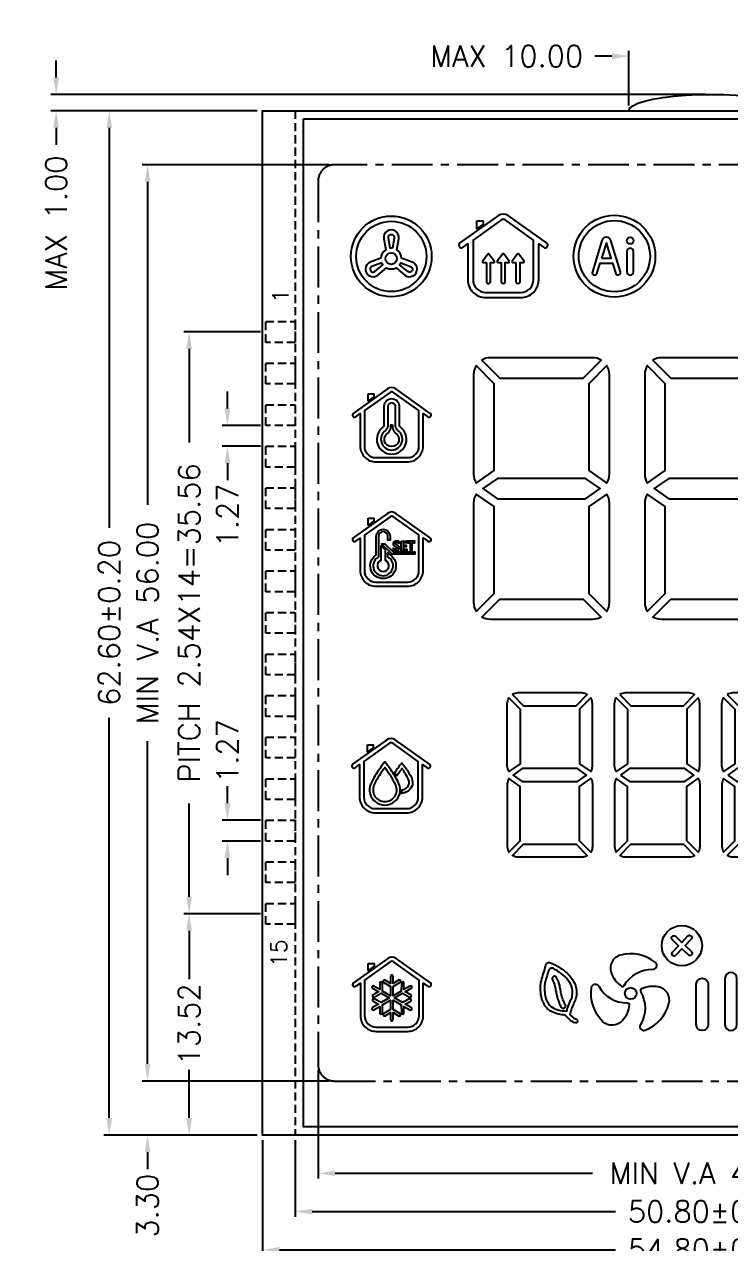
# Model space of a CAD drawing. Header units: millimetres. Extents: x 971 to 1590, y 274 to 419.
# Drawn here: x 996.5 to 1039.6, y 328.7 to 403.2 of the extents above; entities that cross this region are included whole.
import ezdxf
from ezdxf.enums import TextEntityAlignment as Align

# ---------------------------------------------------------------- set-up
doc = ezdxf.new("R2010")
doc.units = ezdxf.units.MM
doc.header["$LTSCALE"] = 2
for name, pattern in [('CENTER', [2, 1.25, -0.25, 0.25, -0.25]), ('DASHED2', [0.375, 0.25, -0.125]), ('HIDDEN', [0.375, 0.25, -0.125])]:
    doc.linetypes.add(name, pattern=pattern)
doc.layers.add('DIM', color=4, linetype='Continuous')
doc.layers.add('dwg', color=7, linetype='Continuous')
doc.styles.add('ROMANS', font='romans.shx')
doc.dimstyles.new('LCDDIM', dxfattribs={"dimtxt": 0.85, "dimasz": 0.68, "dimexe": 0.2125, "dimexo": 0.2125, "dimgap": 0.17, "dimtad": 0, "dimzin": 0, "dimdsep": 46, "dimtxsty": 'ROMANS', "dimcen": 2.5, "dimadec": 0, "dimazin": 0, "dimtfac": 1, "dimtofl": 0, "dimtmove": 0, "dimatfit": 0, "dimfxl": 0, "dimarcsym": 0})

# ---------------------------------------------------------------- blocks, each defined once
blk = doc.blocks.new('*D1')
at = {"layer": 'DEFPOINTS', "color": 0}
for p in [(1011.227, 348.817), (1006.547, 335.297), (1011.027, 335.297)]:
    blk.add_point(p, dxfattribs=at)
at = {"layer": 'DIM', "color": 0, "lineweight": -2}
for p, q in [((1010.902, 348.817), (1006.222, 348.817)), ((1006.547, 347.777), (1006.547, 344.824)), ((1006.547, 336.337), (1006.547, 339.29)), ((1010.702, 335.297), (1006.222, 335.297))]:
    blk.add_line(p, q, dxfattribs=at)
at = {"layer": 'DIM', "color": 0}
for points in [[(1006.374, 347.777), (1006.721, 347.777), (1006.547, 348.817)], [(1006.374, 336.337), (1006.721, 336.337), (1006.547, 335.297)]]:
    blk.add_solid(points, dxfattribs=at)
at = {"layer": 'DIM', "color": 0, "insert": (1006.547, 342.057), "char_height": 1.3, "attachment_point": 5, "rotation": 90, "style": 'ROMANS'}
blk.add_mtext('13.52', dxfattribs=at)
blk = doc.blocks.new('*D2')
at = {"layer": 'DEFPOINTS', "color": 0}
for p in [(1001.667, 397.897), (1011.027, 397.897), (1011.027, 335.297)]:
    blk.add_point(p, dxfattribs=at)
at = {"layer": 'DIM', "color": 0, "lineweight": -2}
for p, q in [((1010.702, 397.897), (1001.342, 397.897)), ((1001.667, 396.857), (1001.667, 372.397)), ((1001.667, 336.337), (1001.667, 360.796)), ((1010.702, 335.297), (1001.342, 335.297))]:
    blk.add_line(p, q, dxfattribs=at)
at = {"layer": 'DIM', "color": 0}
for points in [[(1001.494, 396.857), (1001.841, 396.857), (1001.667, 397.897)], [(1001.494, 336.337), (1001.841, 336.337), (1001.667, 335.297)]]:
    blk.add_solid(points, dxfattribs=at)
at = {"layer": 'DIM', "color": 0, "insert": (1001.667, 366.597), "char_height": 1.3, "attachment_point": 5, "rotation": 90, "style": 'ROMANS'}
blk.add_mtext('62.60%%p0.20', dxfattribs=at)
blk = doc.blocks.new('*D3')
at = {"layer": 'DEFPOINTS', "color": 0}
for p in [(1004.007, 394.597), (1015.427, 394.597), (1015.427, 338.597)]:
    blk.add_point(p, dxfattribs=at)
at = {"layer": 'DIM', "color": 0, "lineweight": -2}
for p, q in [((1015.102, 394.597), (1003.682, 394.597)), ((1004.007, 393.557), (1004.007, 373.821)), ((1004.007, 339.637), (1004.007, 359.373)), ((1015.102, 338.597), (1003.682, 338.597))]:
    blk.add_line(p, q, dxfattribs=at)
at = {"layer": 'DIM', "color": 0}
for points in [[(1003.834, 393.557), (1004.181, 393.557), (1004.007, 394.597)], [(1003.834, 339.637), (1004.181, 339.637), (1004.007, 338.597)]]:
    blk.add_solid(points, dxfattribs=at)
at = {"layer": 'DIM', "color": 0, "insert": (1004.007, 366.597), "char_height": 1.3, "attachment_point": 5, "rotation": 90, "style": 'ROMANS'}
blk.add_mtext('MIN V.A 56.00', dxfattribs=at)
blk = doc.blocks.new('*D5')
at = {"layer": 'DEFPOINTS', "color": 0}
for p in [(1011.027, 335.297), (1065.827, 335.297), (1011.027, 328.277)]:
    blk.add_point(p, dxfattribs=at)
at = {"layer": 'DIM', "color": 0, "lineweight": -2}
for p, q in [((1011.027, 334.972), (1011.027, 327.952)), ((1065.827, 334.972), (1065.827, 327.952)), ((1012.067, 328.277), (1032.596, 328.277)), ((1064.787, 328.277), (1044.259, 328.277))]:
    blk.add_line(p, q, dxfattribs=at)
at = {"layer": 'DIM', "color": 0}
for points in [[(1012.067, 328.45), (1012.067, 328.104), (1011.027, 328.277)], [(1064.787, 328.45), (1064.787, 328.104), (1065.827, 328.277)]]:
    blk.add_solid(points, dxfattribs=at)
at = {"layer": 'DIM', "color": 0, "insert": (1038.427, 328.277), "char_height": 1.3, "attachment_point": 5, "style": 'ROMANS'}
blk.add_mtext('54.80%%p0.20', dxfattribs=at)
blk = doc.blocks.new('*D6')
at = {"layer": 'DEFPOINTS', "color": 0}
for p in [(1013.027, 335.297), (1063.827, 335.297), (1013.027, 330.617)]:
    blk.add_point(p, dxfattribs=at)
at = {"layer": 'DIM', "color": 0, "lineweight": -2}
for p, q in [((1013.027, 334.972), (1013.027, 330.292)), ((1063.827, 334.972), (1063.827, 330.292)), ((1014.067, 330.617), (1032.596, 330.617)), ((1062.787, 330.617), (1044.259, 330.617))]:
    blk.add_line(p, q, dxfattribs=at)
at = {"layer": 'DIM', "color": 0}
for points in [[(1014.067, 330.79), (1014.067, 330.444), (1013.027, 330.617)], [(1062.787, 330.79), (1062.787, 330.444), (1063.827, 330.617)]]:
    blk.add_solid(points, dxfattribs=at)
at = {"layer": 'DIM', "color": 0, "insert": (1038.427, 330.617), "char_height": 1.3, "attachment_point": 5, "style": 'ROMANS'}
blk.add_mtext('50.80%%p0.20', dxfattribs=at)
blk = doc.blocks.new('*D7')
at = {"layer": 'DEFPOINTS', "color": 0}
for p in [(1014.427, 339.597), (1062.427, 339.597), (1014.427, 332.957)]:
    blk.add_point(p, dxfattribs=at)
at = {"layer": 'DIM', "color": 0, "lineweight": -2}
for p, q in [((1014.427, 339.272), (1014.427, 332.632)), ((1062.427, 339.272), (1062.427, 332.632)), ((1015.467, 332.957), (1031.203, 332.957)), ((1061.387, 332.957), (1045.652, 332.957))]:
    blk.add_line(p, q, dxfattribs=at)
at = {"layer": 'DIM', "color": 0}
for points in [[(1015.467, 333.13), (1015.467, 332.784), (1014.427, 332.957)], [(1061.387, 333.13), (1061.387, 332.784), (1062.427, 332.957)]]:
    blk.add_solid(points, dxfattribs=at)
at = {"layer": 'DIM', "color": 0, "insert": (1038.427, 332.957), "char_height": 1.3, "attachment_point": 5, "style": 'ROMANS'}
blk.add_mtext('MIN V.A 48.00', dxfattribs=at)
blk = doc.blocks.new('*D8')
at = {"layer": 'DEFPOINTS', "color": 0}
for p in [(1015.427, 338.597), (1004.007, 335.297), (1011.027, 335.297)]:
    blk.add_point(p, dxfattribs=at)
at = {"layer": 'DIM', "color": 0, "lineweight": -2}
for p, q in [((1004.007, 339.637), (1004.007, 340.677)), ((1015.102, 338.597), (1003.682, 338.597)), ((1010.702, 335.297), (1003.682, 335.297)), ((1004.007, 334.257), (1004.007, 333.217))]:
    blk.add_line(p, q, dxfattribs=at)
at = {"layer": 'DIM', "color": 0}
for points in [[(1003.834, 339.637), (1004.181, 339.637), (1004.007, 338.597)], [(1003.834, 334.257), (1004.181, 334.257), (1004.007, 335.297)]]:
    blk.add_solid(points, dxfattribs=at)
at = {"layer": 'DIM', "color": 0, "insert": (1004.007, 330.976), "char_height": 1.3, "attachment_point": 5, "rotation": 90, "style": 'ROMANS'}
blk.add_mtext('3.30', dxfattribs=at)
blk = doc.blocks.new('*D17')
at = {"layer": 'DEFPOINTS', "color": 0}
for p in [(1033.427, 401.237), (1033.427, 397.897), (1043.427, 397.897)]:
    blk.add_point(p, dxfattribs=at)
at = {"layer": 'DIM', "color": 0, "lineweight": -2}
for p, q in [((1032.387, 401.237), (1031.347, 401.237)), ((1033.427, 398.222), (1033.427, 401.562)), ((1043.427, 398.222), (1043.427, 401.562)), ((1044.467, 401.237), (1045.507, 401.237))]:
    blk.add_line(p, q, dxfattribs=at)
at = {"layer": 'DIM', "color": 0}
for points in [[(1032.387, 401.41), (1032.387, 401.064), (1033.427, 401.237)], [(1044.467, 401.41), (1044.467, 401.064), (1043.427, 401.237)]]:
    blk.add_solid(points, dxfattribs=at)
at = {"layer": 'DIM', "color": 0, "insert": (1025.949, 401.237), "char_height": 1.3, "attachment_point": 5, "style": 'ROMANS'}
blk.add_mtext('MAX 10.00', dxfattribs=at)
blk = doc.blocks.new('*D18')
at = {"layer": 'DEFPOINTS', "color": 0}
for p in [(1011.227, 378.662), (1008.887, 377.392), (1011.227, 377.392)]:
    blk.add_point(p, dxfattribs=at)
at = {"layer": 'DIM', "color": 0, "lineweight": -2}
for p, q in [((1008.887, 379.702), (1008.887, 380.742)), ((1010.902, 378.662), (1008.562, 378.662)), ((1010.902, 377.392), (1008.562, 377.392)), ((1008.887, 376.352), (1008.887, 375.312))]:
    blk.add_line(p, q, dxfattribs=at)
at = {"layer": 'DIM', "color": 0}
for points in [[(1008.714, 379.702), (1009.061, 379.702), (1008.887, 378.662)], [(1008.714, 376.352), (1009.061, 376.352), (1008.887, 377.392)]]:
    blk.add_solid(points, dxfattribs=at)
at = {"layer": 'DIM', "color": 0, "insert": (1008.887, 373.164), "char_height": 1.3, "attachment_point": 5, "rotation": 90, "style": 'ROMANS'}
blk.add_mtext('1.27', dxfattribs=at)
blk = doc.blocks.new('*D19')
at = {"layer": 'DEFPOINTS', "color": 0}
for p in [(1008.887, 354.532), (1011.227, 354.532), (1011.227, 353.262)]:
    blk.add_point(p, dxfattribs=at)
at = {"layer": 'DIM', "color": 0, "lineweight": -2}
for p, q in [((1008.887, 355.572), (1008.887, 356.612)), ((1010.902, 354.532), (1008.562, 354.532)), ((1010.902, 353.262), (1008.562, 353.262)), ((1008.887, 352.222), (1008.887, 351.182))]:
    blk.add_line(p, q, dxfattribs=at)
at = {"layer": 'DIM', "color": 0}
for points in [[(1008.714, 355.572), (1009.061, 355.572), (1008.887, 354.532)], [(1008.714, 352.222), (1009.061, 352.222), (1008.887, 353.262)]]:
    blk.add_solid(points, dxfattribs=at)
at = {"layer": 'DIM', "color": 0, "insert": (1008.887, 358.76), "char_height": 1.3, "attachment_point": 5, "rotation": 90, "style": 'ROMANS'}
blk.add_mtext('1.27', dxfattribs=at)
blk = doc.blocks.new('*D20')
at = {"layer": 'DEFPOINTS', "color": 0}
for p in [(1006.547, 384.377), (1011.227, 384.377), (1011.227, 348.817)]:
    blk.add_point(p, dxfattribs=at)
at = {"layer": 'DIM', "color": 0, "lineweight": -2}
for p, q in [((1010.902, 384.377), (1006.222, 384.377)), ((1006.547, 383.337), (1006.547, 377.628)), ((1006.547, 349.857), (1006.547, 355.566)), ((1010.902, 348.817), (1006.222, 348.817))]:
    blk.add_line(p, q, dxfattribs=at)
at = {"layer": 'DIM', "color": 0}
for points in [[(1006.374, 383.337), (1006.721, 383.337), (1006.547, 384.377)], [(1006.374, 349.857), (1006.721, 349.857), (1006.547, 348.817)]]:
    blk.add_solid(points, dxfattribs=at)
at = {"layer": 'DIM', "color": 0, "insert": (1006.547, 366.597), "char_height": 1.3, "attachment_point": 5, "rotation": 90, "style": 'ROMANS'}
blk.add_mtext('PITCH 2.54X14=35.56', dxfattribs=at)
blk = doc.blocks.new('*D21')
at = {"layer": 'DEFPOINTS', "color": 0}
for p in [(998.417, 398.897), (1038.427, 398.897), (1011.027, 397.897)]:
    blk.add_point(p, dxfattribs=at)
at = {"layer": 'DIM', "color": 0, "lineweight": -2}
for p, q in [((998.417, 399.937), (998.417, 400.977)), ((1038.102, 398.897), (998.092, 398.897)), ((1010.702, 397.897), (998.092, 397.897)), ((998.417, 396.857), (998.417, 395.817))]:
    blk.add_line(p, q, dxfattribs=at)
at = {"layer": 'DIM', "color": 0}
for points in [[(998.244, 399.937), (998.591, 399.937), (998.417, 398.897)], [(998.244, 396.857), (998.591, 396.857), (998.417, 397.897)]]:
    blk.add_solid(points, dxfattribs=at)
at = {"layer": 'DIM', "color": 0, "insert": (998.417, 391.038), "char_height": 1.3, "attachment_point": 5, "rotation": 90, "style": 'ROMANS'}
blk.add_mtext('MAX 1.00', dxfattribs=at)
blk = doc.blocks.new('SPC')
at = {"layer": 'dwg'}
for points in [[(15.023, 56.191, 0.320007), (14.417, 56.191), (12.071, 54.518, 1), (12.257, 54.258), (12.549, 54.466), (12.549, 52.276, 0.414214), (13.648, 51.177), (15.785, 51.177, 0.414214), (16.884, 52.276), (16.884, 54.471), (17.183, 54.258, 1), (17.369, 54.518)], [(14.836, 55.931, 0.320007), (14.604, 55.931), (12.869, 54.694), (12.869, 52.274, 0.414214), (13.645, 51.497), (15.787, 51.497, 0.414214), (16.564, 52.274), (16.564, 54.699)], [(7.235, 53.59), (6.59, 53.351, 1.184739), (7.046, 52.561), (7.576, 53.001, 0.246194), (8.166, 53.001), (8.696, 52.561, 1.184739), (9.152, 53.351), (8.507, 53.59, 0.246194), (8.211, 54.101), (8.327, 54.78, 1.184739), (7.415, 54.78), (7.531, 54.101, 0.246194)], [(7.938, 54.197, 0.053113), (7.803, 54.197), (7.696, 54.828, -1.184739), (8.046, 54.828)], [(21.591, 52.663, 1), (21.874, 52.749), (21.285, 54.669, 0.739234), (20.75, 54.669), (20.161, 52.749, 1), (20.443, 52.663), (20.635, 53.287), (21.4, 53.287)], [(13.685, 53.329), (13.685, 52.166, 1), (13.94, 52.166), (13.94, 53.329), (14.144, 53.329, 0.614437), (14.176, 53.392), (13.844, 53.844, 0.506535), (13.78, 53.844), (13.449, 53.392, 0.614437), (13.481, 53.329)], [(14.589, 53.334), (14.589, 52.171, 1), (14.843, 52.171), (14.843, 53.334), (15.047, 53.334, 0.614437), (15.079, 53.397), (14.748, 53.849, 0.506535), (14.684, 53.849), (14.352, 53.397, 0.614437), (14.384, 53.334)], [(15.495, 53.334), (15.495, 52.171, 1), (15.75, 52.171), (15.75, 53.334), (15.954, 53.334, 0.614437), (15.986, 53.397), (15.655, 53.849, 0.506535), (15.59, 53.849), (15.259, 53.397, 0.614437), (15.291, 53.334)], [(22.27, 52.761, 1), (22.679, 52.761), (22.679, 53.999, 1), (22.27, 53.999)], [(7.289, 53.306), (6.689, 53.084, 1.184739), (6.864, 52.781), (7.357, 53.189, -0.053113)], [(8.385, 53.189, 0.053113), (8.452, 53.306), (9.053, 53.084, -1.184739), (8.878, 52.781)], [(12.905, 40.381, 0.139094), (13.058, 39.842), (14.155, 40.614), (14.155, 45.917), (13.058, 47.021, 0.139094), (12.905, 46.481)], [(20.175, 47.509), (13.932, 47.509, 0.136063), (13.403, 47.362), (14.5, 46.258), (19.607, 46.258), (20.704, 47.362, 0.136063)], [(19.952, 40.614), (21.049, 39.842, 0.139094), (21.202, 40.381), (21.202, 46.481, 0.139094), (21.049, 47.021), (19.952, 45.917)], [(23.366, 40.381, 0.139094), (23.519, 39.842), (24.616, 40.614), (24.616, 45.917), (23.519, 47.021, 0.139094), (23.366, 46.481)], [(30.636, 47.509), (24.393, 47.509, 0.136063), (23.864, 47.362), (24.961, 46.258), (30.068, 46.258), (31.165, 47.362, 0.136063)], [(8.156, 45.6, 0.320007), (7.645, 45.6), (5.55, 44.106, 1), (5.7, 43.896), (5.974, 44.091), (5.974, 42.101, 0.414214), (6.934, 41.141), (8.861, 41.141, 0.414214), (9.821, 42.101), (9.821, 44.096), (10.101, 43.896, 1), (10.251, 44.106)], [(7.796, 45.39), (6.232, 44.275), (6.232, 42.099, 0.414214), (6.932, 41.399), (8.862, 41.399, 0.414214), (9.562, 42.099), (9.562, 44.28), (8.005, 45.39, 0.320007)], [(8.379, 44.547, 0.920896), (7.415, 44.547), (7.415, 43.347, -0.178159), (7.365, 43.255, 3.083722), (8.43, 43.255, -0.178159), (8.379, 43.347)], [(8.131, 44.535, 0.888352), (7.664, 44.535), (7.664, 43.332, -0.202499), (7.517, 43.059, 3.143835), (8.278, 43.059, -0.202499), (8.131, 43.332)], [(7.953, 43.406), (7.954, 43.231, 0.204472), (8.127, 42.905, -3.624789), (7.668, 42.905, 0.204472), (7.841, 43.231), (7.842, 43.406)], [(13.058, 31.996), (14.155, 33.1), (14.155, 38.403), (13.058, 39.174, 0.139094), (12.905, 38.635), (12.905, 32.535, 0.139094)], [(21.049, 39.174), (19.952, 38.403), (19.952, 33.1), (21.049, 31.996, 0.139094), (21.202, 32.535), (21.202, 38.635, 0.139094)], [(23.519, 31.996), (24.616, 33.1), (24.616, 38.403), (23.519, 39.174, 0.139094), (23.366, 38.635), (23.366, 32.535, 0.139094)], [(8.157, 37.995, 0.320007), (7.646, 37.995), (5.551, 36.501, 1), (5.701, 36.291), (5.975, 36.486), (5.975, 34.496, 0.414214), (6.935, 33.536), (8.862, 33.536, 0.414214), (9.822, 34.496), (9.822, 36.491), (10.102, 36.291, 1), (10.252, 36.501)], [(7.797, 37.785), (6.233, 36.67), (6.233, 34.494, 0.414214), (6.933, 33.794), (8.864, 33.794, 0.414214), (9.564, 34.494), (9.564, 36.675), (8.006, 37.785, 0.320007)], [(7.091, 35.33, 4.041745), (7.66, 35.33), (7.66, 35.602), (7.803, 35.462), (7.803, 35.449, -3.380622), (6.948, 35.449), (6.948, 36.592, -1), (7.803, 36.592), (7.803, 36.364), (7.66, 36.364), (7.66, 36.592, 1), (7.091, 36.592)], [(7.233, 36.023), (7.233, 35.116, 4.791288), (7.518, 35.116), (7.518, 35.743)], [(20.175, 31.508), (13.932, 31.508, -0.136063), (13.403, 31.654), (14.5, 32.758), (19.607, 32.758), (20.704, 31.654, -0.136063)], [(30.636, 31.508), (24.393, 31.508, -0.136063), (23.864, 31.654), (24.961, 32.758), (30.068, 32.758), (31.165, 31.654, -0.136063)], [(19.522, 27.016), (15.608, 27.016, 0.136063), (15.276, 26.924), (15.964, 26.232), (19.166, 26.232), (19.854, 26.924, 0.136063)], [(21.835, 26.924), (22.522, 26.232), (25.724, 26.232), (26.412, 26.924, 0.136063), (26.08, 27.016), (22.166, 27.016, 0.136063)], [(28.397, 26.924), (29.084, 26.232), (32.286, 26.232), (32.974, 26.924, 0.136063), (32.642, 27.016), (28.728, 27.016, 0.136063)], [(14.964, 22.547), (14.964, 26.372, -0.139094), (15.06, 26.71), (15.748, 26.018), (15.748, 22.693), (15.06, 22.209, -0.139094)], [(20.166, 22.547), (20.166, 26.372, 0.139094), (20.07, 26.71), (19.382, 26.018), (19.382, 22.693), (20.07, 22.209, 0.139094)], [(21.522, 22.547), (21.522, 26.372, -0.139094), (21.618, 26.71), (22.306, 26.018), (22.306, 22.693), (21.618, 22.209, -0.139094)], [(26.724, 22.547), (26.724, 26.372, 0.139094), (26.629, 26.71), (25.94, 26.018), (25.94, 22.693), (26.629, 22.209, 0.139094)], [(28.084, 22.547), (28.084, 26.372, -0.139094), (28.18, 26.71), (28.868, 26.018), (28.868, 22.693), (28.18, 22.209, -0.139094)], [(8.117, 24.15, 0.320007), (7.606, 24.15), (5.511, 22.657, 1), (5.661, 22.446), (5.935, 22.642), (5.935, 20.652, 0.414214), (6.895, 19.692), (8.821, 19.692, 0.414214), (9.781, 20.652), (9.781, 22.647), (10.062, 22.446, 1), (10.212, 22.657)], [(7.757, 23.941), (6.193, 22.826), (6.193, 20.65, 0.414214), (6.893, 19.95), (8.823, 19.95, 0.414214), (9.523, 20.65), (9.523, 22.831), (7.966, 23.941, 0.320007)], [(6.618, 21.465, 1.508902), (8.345, 21.465, 0.042073), (7.845, 22.316, 0.007312), (7.482, 22.804, 0.004993), (7.166, 22.383, 0.045404)], [(7.381, 22.317, 0.047839), (6.812, 21.378, 0.249322), (6.877, 20.699, 0.251038), (7.482, 20.374, 0.251038), (8.086, 20.699, 0.24932), (8.152, 21.378, 0.031176), (7.813, 21.984, 0.017928), (7.482, 22.452, 0.002647)], [(9.121, 21.806, -0.408759), (8.784, 20.951, -0.060024), (8.588, 20.893, -0.015375), (8.495, 20.879, 0.05176), (8.519, 21.095, 0.066573), (8.698, 21.143, 0.141626), (8.889, 21.304, 0.248808), (8.93, 21.72, 0.049065), (8.517, 22.395, 0.009598), (8.405, 22.24), (8.395, 22.225), (8.203, 21.944, 0.009472), (8.083, 22.141, -0.017488), (8.517, 22.744, -0.005991), (8.761, 22.416, -0.043091)], [(14.964, 21.452), (14.964, 17.628, 0.139094), (15.06, 17.29), (15.748, 17.982), (15.748, 21.307), (15.06, 21.791, 0.139094)], [(20.166, 21.452), (20.166, 17.628, -0.139094), (20.07, 17.29), (19.382, 17.982), (19.382, 21.307), (20.07, 21.791, -0.139094)], [(21.522, 21.452), (21.522, 17.628, 0.139094), (21.618, 17.29), (22.306, 17.982), (22.306, 21.307), (21.618, 21.791, 0.139094)], [(26.724, 21.452), (26.724, 17.628, -0.139094), (26.629, 17.29), (25.94, 17.982), (25.94, 21.307), (26.629, 21.791, -0.139094)], [(28.084, 21.452), (28.084, 17.628, 0.139094), (28.18, 17.29), (28.868, 17.982), (28.868, 21.307), (28.18, 21.791, 0.139094)], [(19.522, 16.984), (15.608, 16.984, -0.136063), (15.276, 17.076), (15.964, 17.768), (19.166, 17.768), (19.854, 17.076, -0.136063)], [(21.835, 17.076), (22.522, 17.768), (25.724, 17.768), (26.412, 17.076, -0.136063), (26.08, 16.984), (22.166, 16.984, -0.136063)], [(28.397, 17.076), (29.084, 17.768), (32.286, 17.768), (32.974, 17.076, -0.136063), (32.642, 16.984), (28.728, 16.984, -0.136063)], [(25.639, 11.377), (25.267, 10.984, -1), (25.064, 11.176), (25.435, 11.569), (25.043, 11.939, -1), (25.236, 12.143), (25.627, 11.773), (25.997, 12.165, -1), (26.201, 11.973), (25.831, 11.581), (26.225, 11.209, -1), (26.032, 11.005)], [(8.168, 10.791, 0.320007), (7.657, 10.791), (5.562, 9.298, 1), (5.712, 9.088), (5.986, 9.283), (5.986, 7.293, 0.414214), (6.946, 6.333), (8.872, 6.333, 0.414214), (9.832, 7.293), (9.832, 9.288), (10.113, 9.088, 1), (10.263, 9.298)], [(7.808, 10.582), (6.244, 9.467), (6.244, 7.291, 0.414214), (6.944, 6.591), (8.874, 6.591, 0.414214), (9.574, 7.291), (9.574, 9.472), (8.017, 10.582, 0.320007)], [(18.499, 7.332, -0.038502), (18.105, 7.386, -0.064226), (17.704, 7.527, -0.158638), (17.187, 8.038, -0.026565), (17.126, 8.171, -0.072747), (17.007, 8.712, -0.040541), (17.009, 9.256), (17.014, 9.283), (17.02, 9.311, -0.025452), (17.143, 9.76), (17.163, 9.824), (17.183, 9.889), (17.204, 9.953, 0.026043), (17.307, 10.342), (17.314, 10.377, -0.486392), (17.609, 10.529, -0.047681), (18.32, 10.127, -0.050268), (18.735, 9.77, -0.089235), (19.089, 9.239, -0.151753), (19.173, 8.451, -0.07229), (19.058, 8.129, 0.010194), (18.916, 7.78, 0.036145), (18.801, 7.424, 0.041502), (18.792, 7.361, 0.020136), (18.876, 7.277, 0.098402), (19.182, 7.082, -0.37126), (19.254, 6.954), (19.25, 6.936, -0.457563), (19.102, 6.853, -0.071543), (18.83, 7.002, -0.066594)], [(21.881, 10.996, 0.43554), (21.313, 9.927, 0.155042), (21.936, 9.091, 0.445572), (22.108, 9.128, -0.274501), (23.863, 10.129, 0.716217), (24.014, 10.55, 0.237759)], [(8.481, 8.796), (7.988, 8.512), (7.988, 9.08), (8.401, 9.331, 1), (8.319, 9.466), (7.988, 9.266), (7.988, 9.693, 1.030478), (7.83, 9.693), (7.83, 9.266), (7.499, 9.466, 1), (7.417, 9.331), (7.83, 9.08), (7.83, 8.512), (7.338, 8.796), (7.328, 9.279, 1), (7.169, 9.275), (7.177, 8.889), (6.808, 9.102, 1.030478), (6.728, 8.965), (7.098, 8.752), (6.759, 8.565, 1), (6.835, 8.427), (7.259, 8.659), (7.751, 8.375), (7.259, 8.091), (6.835, 8.323, 1), (6.759, 8.184), (7.098, 7.998), (6.728, 7.785, 1.030478), (6.808, 7.647), (7.177, 7.861), (7.169, 7.474, 1), (7.328, 7.471), (7.338, 7.953), (7.83, 8.238), (7.83, 7.669), (7.417, 7.419, 1), (7.499, 7.284), (7.83, 7.484), (7.83, 7.057, 1.030478), (7.988, 7.057), (7.988, 7.484), (8.319, 7.284, 1.003444), (8.401, 7.419), (7.988, 7.669), (7.988, 8.238), (8.481, 7.953), (8.491, 7.471, 1), (8.649, 7.474), (8.641, 7.861), (9.011, 7.647, 1.030478), (9.09, 7.785), (8.72, 7.998), (9.059, 8.184, 1), (8.983, 8.323), (8.56, 8.091), (8.068, 8.375), (8.56, 8.659), (8.983, 8.427, 1), (9.059, 8.565), (8.72, 8.752), (9.09, 8.965, 1.030478), (9.011, 9.102), (8.641, 8.889), (8.649, 9.274, 1.021645), (8.491, 9.277)], [(17.241, 8.838, 0.052879), (17.3, 8.419, 0.059018), (17.404, 8.145, 0.065993), (17.547, 7.942, 0.116355), (17.939, 7.687, 0.020521), (18.056, 7.649, 0.067961), (18.603, 7.578, -0.036806), (18.664, 7.799, -0.014553), (18.835, 8.224), (18.839, 8.233), (18.844, 8.242, 0.070578), (18.935, 8.499, 0.141204), (18.884, 9.097, 0.05607), (18.745, 9.369, 0.024461), (18.647, 9.501, 0.059727), (18.251, 9.878, 0.038759), (17.785, 10.172, 0.479122), (17.483, 10.043, -0.008099), (17.393, 9.748, 0.001835), (17.354, 9.623, 0.025346), (17.257, 9.262), (17.253, 9.243), (17.249, 9.225, 0.029984)], [(17.978, 9.631, 0.436977), (17.785, 9.682), (17.767, 9.671, 0.391505), (17.719, 9.493, -0.060649), (17.866, 9.1, -0.016736), (17.93, 8.794, 0.002024), (17.954, 8.664), (17.963, 8.62), (17.972, 8.576, 0.054627), (18.134, 8.067, 0.016103), (18.254, 7.817, 0.91242), (18.519, 7.946, -0.014664), (18.401, 8.187, -0.048508), (18.276, 8.561, -0.013797), (18.218, 8.848, 0.009663), (18.165, 9.109, 0.066135)], [(28.263, 9.569), (28.263, 6.752, 1), (28.994, 6.752), (28.994, 9.569, 1)], [(20.551, 9.097, 0.274501), (22.295, 8.077, -0.445572), (22.414, 7.947, -0.155042), (22.001, 6.989, -0.43554), (20.791, 6.947, -0.237759), (20.111, 9.017, -0.716217)], [(23.165, 8.933, 0.445572), (23.112, 8.765, -0.274501), (23.101, 6.745, 0.716217), (23.39, 6.403, 0.237759), (24.843, 8.028, 0.43554), (24.201, 9.054, 0.155042)], [(26.509, 6.752), (26.509, 9.213, -1), (27.24, 9.213), (27.24, 6.752, -1)]]:
    blk.add_lwpolyline(points, format="xyb", close=True, dxfattribs=at)
for points in [[(13.093, 55.864), (13.491, 55.864), (13.491, 55.663), (13.093, 55.379)], [(20.727, 53.587), (21.308, 53.587), (21.017, 54.534)], [(6.457, 45.3), (6.81, 45.3), (6.81, 45.122), (6.457, 44.87)], [(19.742, 40.133), (14.365, 40.133), (13.476, 39.508), (14.365, 38.883), (19.742, 38.883), (20.631, 39.508)], [(30.203, 40.133), (24.826, 40.133), (23.937, 39.508), (24.826, 38.883), (30.203, 38.883), (31.092, 39.508)], [(6.458, 37.695), (6.812, 37.695), (6.812, 37.517), (6.458, 37.265)], [(7.986, 35.634), (9.315, 35.634), (9.315, 35.491), (7.927, 35.491), (7.268, 36.141), (7.472, 36.141)], [(8.348, 36.282), (8.34, 36.285), (8.316, 36.292), (8.291, 36.297), (8.264, 36.301), (8.236, 36.303), (8.205, 36.304), (8.192, 36.304), (8.162, 36.302), (8.134, 36.298), (8.108, 36.291), (8.084, 36.283), (8.062, 36.272), (8.042, 36.259), (8.03, 36.249), (8.012, 36.231), (7.998, 36.21), (7.988, 36.187), (7.982, 36.161), (7.98, 36.133), (7.982, 36.11), (7.987, 36.087), (7.995, 36.066), (8.007, 36.046), (8.022, 36.027), (8.04, 36.01), (8.062, 35.993), (8.087, 35.979), (8.116, 35.965), (8.134, 35.957), (8.166, 35.943), (8.192, 35.93), (8.21, 35.918), (8.223, 35.908), (8.237, 35.888), (8.243, 35.863), (8.243, 35.862), (8.236, 35.838), (8.218, 35.819), (8.199, 35.809), (8.173, 35.803), (8.141, 35.801), (8.128, 35.801), (8.102, 35.804), (8.076, 35.81), (8.051, 35.818), (8.027, 35.829), (8.004, 35.843), (7.982, 35.859), (7.982, 35.735), (7.987, 35.733), (8.009, 35.724), (8.032, 35.716), (8.058, 35.71), (8.085, 35.706), (8.114, 35.703), (8.146, 35.703), (8.165, 35.703), (8.196, 35.705), (8.224, 35.71), (8.25, 35.716), (8.274, 35.724), (8.295, 35.734), (8.314, 35.747), (8.326, 35.756), (8.342, 35.774), (8.356, 35.796), (8.366, 35.819), (8.371, 35.845), (8.373, 35.874), (8.371, 35.901), (8.365, 35.927), (8.355, 35.95), (8.341, 35.973), (8.337, 35.978), (8.321, 35.993), (8.302, 36.008), (8.279, 36.023), (8.252, 36.037), (8.222, 36.051), (8.19, 36.065), (8.163, 36.08), (8.142, 36.092), (8.129, 36.102), (8.116, 36.119), (8.11, 36.144), (8.11, 36.147), (8.118, 36.17), (8.138, 36.189), (8.155, 36.197), (8.181, 36.203), (8.211, 36.205), (8.222, 36.205), (8.25, 36.203), (8.276, 36.197), (8.301, 36.19), (8.325, 36.179), (8.348, 36.165)], [(8.471, 36.294), (8.801, 36.294), (8.801, 36.193), (8.594, 36.193), (8.594, 36.056), (8.786, 36.056), (8.786, 35.955), (8.594, 35.955), (8.594, 35.814), (8.814, 35.814), (8.814, 35.713), (8.471, 35.713)], [(9.145, 35.713), (9.145, 36.193), (9.31, 36.193), (9.31, 36.294), (8.855, 36.294), (8.855, 36.193), (9.021, 36.193), (9.021, 35.713)], [(6.417, 23.851), (6.771, 23.851), (6.771, 23.672), (6.417, 23.42)], [(19.25, 22.392), (15.88, 22.392), (15.322, 22), (15.88, 21.608), (19.25, 21.608), (19.808, 22)], [(21.881, 22), (22.438, 21.608), (25.809, 21.608), (26.366, 22), (25.809, 22.392), (22.438, 22.392)], [(28.442, 22), (29, 21.608), (32.371, 21.608), (32.928, 22), (32.371, 22.392), (29, 22.392)], [(6.469, 10.492), (6.822, 10.492), (6.822, 10.314), (6.469, 10.061)]]:
    blk.add_lwpolyline(points, close=True, dxfattribs=at)
for centre, radius in [((7.874, 53.695), 2.467), ((21.509, 53.711), 2.498), ((21.509, 53.711), 2.178), ((7.874, 53.695), 2.147), ((22.474, 54.662), 0.205), ((7.871, 53.564), 0.351), ((25.633, 11.575), 1.233), ((22.505, 8.657), 0.354)]:
    blk.add_circle(centre, radius, dxfattribs=at)
blk = doc.blocks.new('DWG')
at = {"layer": 'dwg'}
blk.add_lwpolyline([(22.4, 62.6), (22.462, 62.756), (22.645, 62.909), (22.945, 63.054), (23.355, 63.188), (23.864, 63.307), (24.461, 63.409), (25.13, 63.491), (25.855, 63.551), (26.618, 63.588), (27.4, 63.6), (28.182, 63.588), (28.945, 63.551), (29.67, 63.491), (30.339, 63.409), (30.936, 63.307), (31.445, 63.188), (31.855, 63.054), (32.155, 62.909), (32.338, 62.756), (32.4, 62.6)], dxfattribs=at)
blk.add_lwpolyline([(54.8, 0), (0, 0), (0, 62.6), (54.8, 62.6)], close=True, dxfattribs=at)
at = {"layer": 'dwg', "linetype": 'DASHED2'}
blk.add_lwpolyline([(2, 62.6), (2, 0)], dxfattribs=at)
at = {"layer": 'dwg', "linetype": 'CENTER'}
blk.add_lwpolyline([(51.4, 58.3, 0.414214), (50.4, 59.3), (4.4, 59.3, 0.414214), (3.4, 58.3), (3.4, 4.3, 0.414214), (4.4, 3.3), (50.4, 3.3, 0.414214), (51.4, 4.3)], format="xyb", close=True, dxfattribs=at)
at = {"layer": 'dwg', "linetype": 'HIDDEN'}
for points in [[(2, 49.715), (2, 48.445), (0.2, 48.445), (0.2, 49.715)], [(2, 47.175), (2, 45.905), (0.2, 45.905), (0.2, 47.175)], [(2, 44.635), (2, 43.365), (0.2, 43.365), (0.2, 44.635)], [(2, 42.095), (2, 40.825), (0.2, 40.825), (0.2, 42.095)], [(2, 39.555), (2, 38.285), (0.2, 38.285), (0.2, 39.555)], [(2, 37.015), (2, 35.745), (0.2, 35.745), (0.2, 37.015)], [(2, 34.475), (2, 33.205), (0.2, 33.205), (0.2, 34.475)], [(2, 31.935), (2, 30.665), (0.2, 30.665), (0.2, 31.935)], [(2, 29.395), (2, 28.125), (0.2, 28.125), (0.2, 29.395)], [(2, 26.855), (2, 25.585), (0.2, 25.585), (0.2, 26.855)], [(2, 24.315), (2, 23.045), (0.2, 23.045), (0.2, 24.315)], [(2, 21.775), (2, 20.505), (0.2, 20.505), (0.2, 21.775)], [(2, 19.235), (2, 17.965), (0.2, 17.965), (0.2, 19.235)], [(2, 16.695), (2, 15.425), (0.2, 15.425), (0.2, 16.695)], [(2, 14.155), (2, 12.885), (0.2, 12.885), (0.2, 14.155)]]:
    blk.add_lwpolyline(points, close=True, dxfattribs=at)
at = {"layer": 'dwg'}
blk.add_blockref('SPC', (0, 0), dxfattribs=at)
at = {"layer": 'dwg', "style": 'ROMANS'}
for s, height, p in [('1', 0.972, (1.103, 51.28)), ('15', 0.9718, (1, 11.11))]:
    blk.add_text(s, height=height, rotation=90, dxfattribs=at).set_placement(p, align=Align.MIDDLE)

msp = doc.modelspace()

# ---------------------------------------------------------------- linework, layer by layer
at = {"layer": 'DIM', "color": 3}
msp.add_lwpolyline([(1013.527, 397.397), (1063.327, 397.397), (1063.327, 335.797), (1013.527, 335.797)], close=True, dxfattribs=at)

# ---------------------------------------------------------------- block references
at = {"layer": 'dwg'}
msp.add_blockref('DWG', (1011.027, 335.297), dxfattribs=at)

# ---------------------------------------------------------------- dimensions: what is measured, and where the dimension line sits
at = {"layer": 'DIM'}
for base, p1, p2, angle, text, picture, middle in [((1033.427, 401.237), (1043.427, 397.897), (1033.427, 397.897), 180, 'MAX <>', '*D17', (1025.949, 401.237)), ((1004.007, 394.597), (1015.427, 338.597), (1015.427, 394.597), 90, 'MIN V.A <>', '*D3', (1004.007, 366.597)), ((1006.547, 384.377), (1011.227, 348.817), (1011.227, 384.377), 90, 'PITCH 2.54X14=<>', '*D20', (1006.547, 366.597)), ((1014.427, 332.957), (1062.427, 339.597), (1014.427, 339.597), 180, 'MIN V.A <>', '*D7', (1038.427, 332.957)), ((1011.027, 328.277), (1065.827, 335.297), (1011.027, 335.297), 180, '<>%%p0.20', '*D5', (1038.427, 328.277)), ((1013.027, 330.617), (1063.827, 335.297), (1013.027, 335.297), 180, '<>%%p0.20', '*D6', (1038.427, 330.617))]:
    dim = msp.add_linear_dim(base=base, p1=p1, p2=p2, angle=angle, text=text, dimstyle='LCDDIM', override={"dimtxt": 1.3, "dimasz": 1.04, "dimexe": 0.325, "dimexo": 0.325, "dimgap": 0.26}, dxfattribs=at)
    dim.commit()
    dim.dimension.update_dxf_attribs({"geometry": picture, "text_midpoint": middle})
dim = msp.add_linear_dim(base=(998.417, 398.897), p1=(1011.027, 397.897), p2=(1038.427, 398.897), angle=90, text='MAX <>', dimstyle='LCDDIM', override={"dimtxt": 1.3, "dimasz": 1.04, "dimexe": 0.325, "dimexo": 0.325, "dimgap": 0.26}, dxfattribs=at)
dim.commit()
dim.dimension.update_dxf_attribs({"geometry": '*D21', "text_midpoint": (998.417, 391.038), "dimtype": 160})
dim = msp.add_aligned_dim(p1=(1011.027, 335.297), p2=(1011.027, 397.897), distance=9.36, text='<>%%p0.20', dimstyle='LCDDIM', override={"dimtxt": 1.3, "dimasz": 1.04, "dimexe": 0.325, "dimexo": 0.325, "dimgap": 0.26}, dxfattribs=at)
dim.commit()
dim.dimension.update_dxf_attribs({"geometry": '*D2', "text_midpoint": (1001.667, 366.597)})
for base, p1, p2, picture, middle in [((1008.887, 377.392), (1011.227, 378.662), (1011.227, 377.392), '*D18', (1008.887, 373.164)), ((1008.887, 354.532), (1011.227, 353.262), (1011.227, 354.532), '*D19', (1008.887, 358.76)), ((1006.547, 335.297), (1011.227, 348.817), (1011.027, 335.297), '*D1', (1006.547, 342.057)), ((1004.007, 335.297), (1015.427, 338.597), (1011.027, 335.297), '*D8', (1004.007, 330.976))]:
    dim = msp.add_linear_dim(base=base, p1=p1, p2=p2, angle=90, dimstyle='LCDDIM', override={"dimtxt": 1.3, "dimasz": 1.04, "dimexe": 0.325, "dimexo": 0.325, "dimgap": 0.26}, dxfattribs=at)
    dim.commit()
    dim.dimension.update_dxf_attribs({"geometry": picture, "text_midpoint": middle})

doc.saveas('drawing.dxf')
